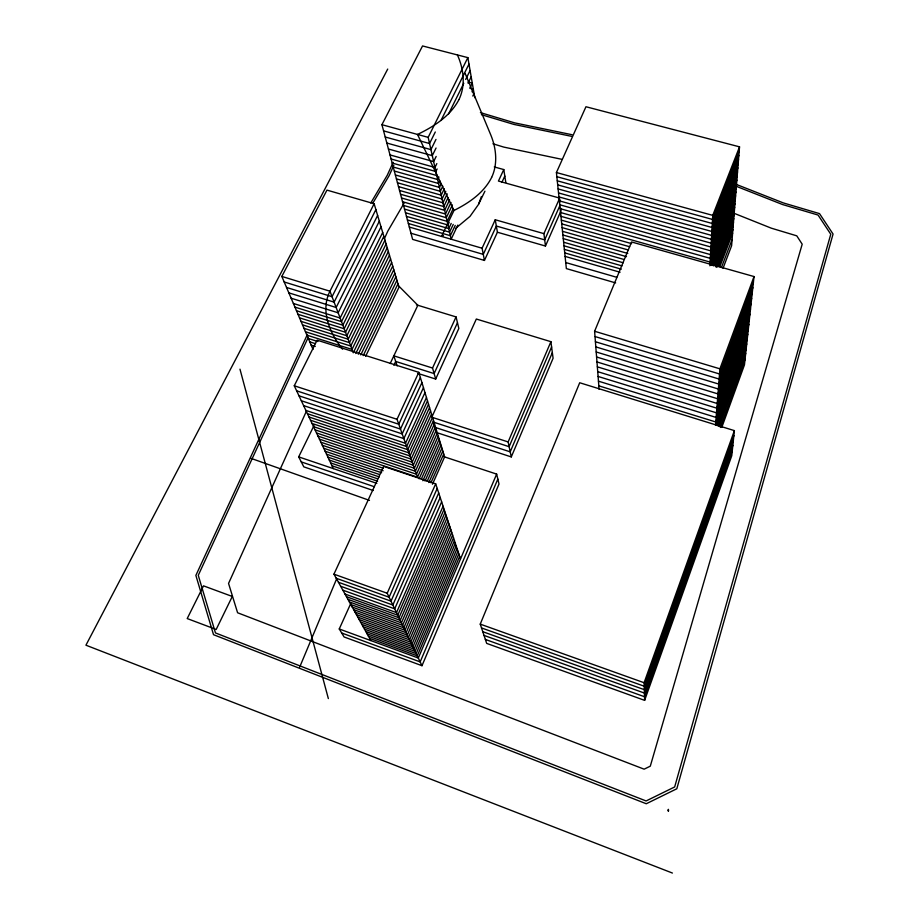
<?xml version="1.0" encoding="UTF-8"?>
<svg xmlns="http://www.w3.org/2000/svg" width="919" height="919" viewBox="0 0 919 919"><rect width="100%" height="100%" fill="white"/><g stroke="black" fill="none" stroke-linecap="round" stroke-linejoin="round"><path stroke-width="1.38" d="M668.4 810.053L668.389 811.282L668.377 809.329L668.4 810.719M709.928 264.523L712.753 215.368L739.531 146.845L585.954 106.742L556.42 172.542L566.357 268.601L615.638 282.903M715.522 425.325L719.922 368.829L754.028 276.55L631.571 241.973L594.604 331.265L599.085 389.288M739.531 146.845L731.604 245.775L723.012 268.348M734.384 430.62L731.765 455.721L644.633 700.358L486.679 643.392L480.246 624.127L579.705 382.752L734.384 430.62L644.104 682.725L644.633 700.358M754.028 276.55L744.459 364.866L721.794 427.392M481.418 196.528L478.569 204.248L484.933 191.186M732.857 445.313L644.414 693.064L484.014 635.408M732.305 450.551L644.518 696.74L485.358 639.429M733.867 435.583L644.208 686.217L481.522 627.941M733.362 440.477L644.311 689.664L482.774 631.698M715.924 425.106L747.25 339.168M717.038 425.52L746.722 343.993M718.141 425.922L746.205 348.749M719.301 426.106L745.7 353.459M720.312 427.438L745.068 359.203M749.95 314.195L717.222 403.487L597.35 366.842M749.399 319.307L716.854 408.197L597.718 371.678M748.847 324.361L716.498 412.838L598.085 376.457M748.307 329.358L716.142 417.433L598.453 381.167M747.779 334.298L715.786 421.97L598.809 385.831M752.236 293.092L718.738 384.062L595.811 346.9M751.662 298.457L718.348 389.013L596.201 351.977M751.087 303.775L717.969 393.906L596.592 356.997M750.513 309.014L717.59 398.731L596.971 361.948M753.431 282.133L719.52 373.976L595.007 336.538M752.833 287.647L719.129 379.053L595.409 341.753M721.415 267.555L732.11 239.526M715.441 266.453L733.787 218.619M716.234 267.349L733.488 222.306M717.521 266.924L733.19 225.971M718.796 266.487L732.902 229.601M719.807 266.74L732.615 233.208M709.859 265.752L735.292 199.722M711.168 265.453L734.993 203.558M712.524 264.982L734.683 207.372M713.339 265.924L734.384 211.152M714.649 265.522L734.086 214.897M736.877 180.055L710.927 247.027L559.751 204.776M736.556 184.053L710.709 250.83L560.153 208.659M736.234 188.016L710.49 254.609L560.556 212.519M735.924 191.956L710.284 258.354L560.946 216.333M735.602 195.85L710.065 262.064L561.337 220.123M738.187 163.731L711.823 231.462L558.109 188.935M737.854 167.855L711.605 235.402L558.534 192.944M737.52 171.956L711.375 239.308L558.936 196.919M737.199 176.023L711.157 243.179L559.349 200.87M739.198 151.118L712.524 219.446L556.845 176.689M738.853 155.357L712.282 223.489L557.27 180.802M738.52 159.561L712.053 227.498L557.695 184.88M299.697 667.079L336.802 578.442M491.814 177.057C498.075 163.467 496.145 147.522 490.436 134.105L465.129 73.417M350.794 603.461L339.249 628.975L344.074 636.959L421.993 665.701L499.006 484.026L496.651 474.101L443.751 456.64M511.286 456.927L553.089 358.249L550.906 341.684L476.329 319.031L431.792 417.226L508.138 441.936L511.286 456.927L436.479 432.527L435.284 428.633M496.651 474.101L418.317 658.038L339.249 628.975M551.595 346.934L509.137 446.691L433.286 422.074L434.492 426.025M497.834 479.098L420.167 661.898L341.673 632.996M552.342 352.632L510.217 451.849L434.894 427.335M457.076 548.586L414.032 649.124L365.762 631.445M457.949 551.216L415.112 651.387L367.06 633.754M458.811 553.824L416.192 653.627L368.335 636.051M508.138 441.936L550.906 341.684M459.661 556.409L417.26 655.844L369.599 638.337M454.434 540.567L410.713 642.22L361.833 624.357M455.319 543.267L411.827 644.541L363.154 626.735M456.203 545.943L412.93 646.838L364.464 629.101M451.711 532.331L407.312 635.121L357.79 617.086M452.619 535.099L408.45 637.51L359.145 619.532M453.526 537.845L409.587 639.877L360.501 621.956M448.909 523.864L403.809 627.838L353.631 609.607M449.851 526.713L404.98 630.285L355.033 612.123M450.781 529.528L406.152 632.72L356.423 614.616M446.037 515.18L400.202 620.336L349.369 601.922M447.002 518.098L401.419 622.864L350.805 604.507M447.967 520.993L402.614 625.357L352.23 607.068M443.084 506.243L396.503 612.628L344.97 594.019M444.084 509.252L397.743 615.213L346.452 596.684M445.072 512.228L398.984 617.786L347.91 599.314M459.018 99.459C465.784 85.433 463.67 68.753 457.421 54.945M440.19 497.455L392.861 605.035L340.65 586.253M441.648 501.877L394.688 608.849L342.821 590.159M437.203 488.437L389.105 597.224L336.205 578.258M545.461 246.039L543.922 233.644L495.249 219.756L497.42 232.231L545.461 246.039L561.015 210.819L560.751 208.291M438.708 492.975L391 601.152L338.445 582.278M432.458 484.244L444.601 456.915L418.8 372.344L317.124 340.168L294.264 385.785L333.321 468.61M543.922 233.644L559.143 199.366M421.993 665.701L387.198 593.237L435.686 483.831L383.683 466.381L333.942 574.168L370.851 640.589M560.36 204.5L544.703 239.882L496.34 226.028L483.279 254.368L410.977 233.265M427.128 481.326L441.924 448.162M428.817 482.544L442.82 451.103M430.942 482.751L443.716 454.02M421.281 479.121L439.19 439.179M422.866 480.729L440.109 442.2M425.003 481.028L441.017 445.187M322.305 445.255L417.49 477.168L437.329 433.067M419.11 478.799L438.26 436.134M306.418 411.172L228.555 583.427L237.596 612.766L644.127 769.169L650.296 766.17L802.195 244.19L796.773 235.838L771.271 228.165L733.982 213.254M384.291 238.917L387.829 231.094L404.142 203.099M434.469 423.705L414.343 468.253L317.985 436.077M435.422 426.853L415.399 471.252L319.433 439.156M436.376 429.966L416.456 474.227L320.88 442.223M431.539 414.09L411.103 459.098L313.54 426.657M432.516 417.318L412.183 462.177L315.033 429.828M433.492 420.523L413.263 465.221L316.515 432.964M429.541 407.542L408.886 452.86L310.519 420.247M430.54 410.827L410 455.985L312.035 423.464M393.16 162.341L387.267 175.23L370.782 202.984M393.849 165.328L389.07 175.77L372.609 203.536M426.473 397.502L405.509 443.291L305.878 410.414M417.961 373.436L435.686 379.053L458.845 328.451L456.065 316.917L416.433 304.844M427.507 400.879L406.646 446.508L307.44 413.722M428.53 404.222L407.772 449.69L308.991 416.996M474.801 97.724L467.863 57.633L422.545 45.95L381.925 124.697L412.62 239.388L484.451 260.433L497.42 232.231M424.98 392.597L403.855 438.616L303.615 405.612M457.467 322.718L434.124 373.585L395.687 361.443L393.872 365.268M308.256 337.296L198.263 575.305L215.46 632.927L646.103 800.954L674.672 786.951L830.765 234.242L818.059 215.046L782.62 204.558L736.28 186.304M484.451 260.433L482.084 248.222L495.249 219.756M421.936 382.603L400.477 429.081L299.008 395.825M423.464 387.634L402.177 433.883L301.329 400.753M435.686 379.053L432.539 368.037L456.065 316.917M307.451 334.344L195.873 575.397L213.518 634.696L646.275 803.746L676.809 788.778L833.062 234.046L819.518 213.622L783.402 202.938L735.751 184.202M417.49 477.168L397.019 419.294L418.8 372.344M420.374 377.502L398.754 424.222L296.653 390.839M501.854 182.422L504.807 176.069M494.284 166.936L503.796 169.567L498.431 181.054L559.705 198.102M455.238 225.408L450.356 235.701L408.369 223.512M390.184 363.545L417.835 305.269L397.663 284.924M457.834 225.098L451.149 239.227L428.162 137.356L467.863 57.633M451.218 223.42L448.748 228.59L406.451 216.356M453.239 224.42L449.552 232.162L407.416 219.951M453.228 208.579L447.116 221.364L404.509 209.095M449.15 222.444L447.932 224.994L405.486 212.748M449.575 200.009L444.624 210.313L401.546 197.987M451.011 202.467L445.462 214.024L402.533 201.72M452.424 204.891L446.289 217.711L403.533 205.419M447.231 193.886L442.935 202.8L399.524 190.44M448.127 197.539L443.785 206.58L400.535 194.231M491.688 177.344C483.968 192.76 469.023 202.961 453.997 210.451L441.511 236.424L443.429 235.471M363.223 355.596L397.984 283.787M444.302 188.774L441.212 195.173L397.467 182.766M365.647 356.273L399.007 287.233L374.136 203.731L326.957 190.118L281.823 276.424L313 349.438M445.772 191.347L442.073 198.998L398.501 186.614M355.791 353.516L394.848 273.276M439.833 180.905L438.57 183.49L394.32 171.026M358.307 354.194L395.905 276.803M441.338 183.559L439.454 187.419L395.377 174.966M360.776 354.906L396.951 280.306M442.832 186.178L440.339 191.313L396.422 178.883M373.275 490.505L303.81 466.863L298.686 456.881L314.034 425.486M392.723 266.119L352.023 349.415L306.9 335.148M393.791 269.715L353.298 352.758L329.967 291.208L374.136 203.731M438.926 176.988L437.685 179.538L393.263 167.051M436.847 163.616L434.963 167.465L390.024 154.932M472.079 91.808L473.331 89.246L470.574 88.523M390.552 258.848L349.461 342.638L303.982 328.313M437.122 168.97L435.87 171.52L391.103 158.998M472.814 96.058L474.066 93.508M391.643 262.501L350.748 346.038L305.453 331.748M388.358 251.461L346.854 335.757L301.018 321.363M436.169 156.437L433.63 161.595L388.438 149.027M469.735 88.213L472.263 83.066L468.104 81.975M389.461 255.172L348.163 339.214L302.5 324.855M435.985 139.412L430.931 149.613L385.222 137M448.61 113.887L463.773 83.261M465.669 79.436L470.091 70.499M386.118 243.96L344.2 328.761L297.997 314.298M436.054 148.016L432.286 155.644L386.842 143.054M468.047 83.181L471.183 76.817M387.244 247.728L345.533 332.276L299.514 317.848M435.284 131.991L429.552 143.525L383.579 130.889M441.005 120.469L468.977 64.1M383.843 236.321L341.5 321.639L294.93 307.118M384.981 240.158L342.856 325.211L296.469 310.725M381.017 226.844L338.158 312.793L291.116 298.204M382.695 232.45L340.133 318.031L293.379 303.477M379.329 221.169L336.147 307.497L288.842 292.862M375.882 209.612L332.058 296.699L284.189 281.972M377.617 215.425L334.114 302.133L286.533 287.452M387.715 69.074L85.938 645.195L672.409 873.05M458.868 99.757C450.218 116.162 433.779 126.638 417.513 134.438L453.997 210.451M478.443 204.523L470.011 216.39L455.525 228.475M572.089 134.737L514.674 122.882L480.419 112.623M571.423 136.311L513.974 124.433L481.418 114.68M561.635 159.274L503.796 147.097L492.952 143.789M381.925 124.697L428.162 137.356M556.42 172.542L712.753 215.368M392.195 163.042L436.778 175.54M561.727 223.88L631.675 243.65M562.118 227.613L629.676 246.751M562.497 231.312L628.412 250.025M562.876 234.977L627.769 253.437M563.255 238.618L626.517 256.654M563.634 242.225L623.898 259.457M564.002 245.81L623.22 262.777M564.369 249.371L621.991 265.901M564.737 252.897L621.301 269.164M565.093 256.401L620.072 272.242M565.736 262.547L616.718 277.285M409.323 227.05L482.084 248.222M594.604 331.265L719.922 368.829M281.823 276.424L329.967 291.208C320.03 310.771 329.887 333.471 342.546 349.22M432.539 368.037L393.837 355.848L397.134 365.854M308.347 338.514L317.882 341.535M309.772 341.868L315.194 343.591M311.185 345.188L315.24 346.474M294.264 385.785L397.019 419.294M323.729 448.254L383.315 468.265M325.131 451.24L383.131 470.746M326.532 454.193L381.615 472.745M327.911 457.122L379.49 474.514M329.278 460.04L379.306 476.927M330.645 462.923L377.778 478.856M331.989 465.784L377.594 481.211M298.686 456.881L376.824 483.36M301.271 461.901L374.251 486.691M251.151 458.409L369.484 500.396M480.246 624.127L644.104 682.725M333.942 574.168L387.198 593.237M435.686 483.831L460.511 558.97M239.974 369.162L328.347 698.578M503.796 169.567L505.818 182.479M559.843 199.377L560.096 201.939M232.289 596.465L216.172 629.469L187.212 618.567L203.513 585.851L232.289 596.465"/></g></svg>
